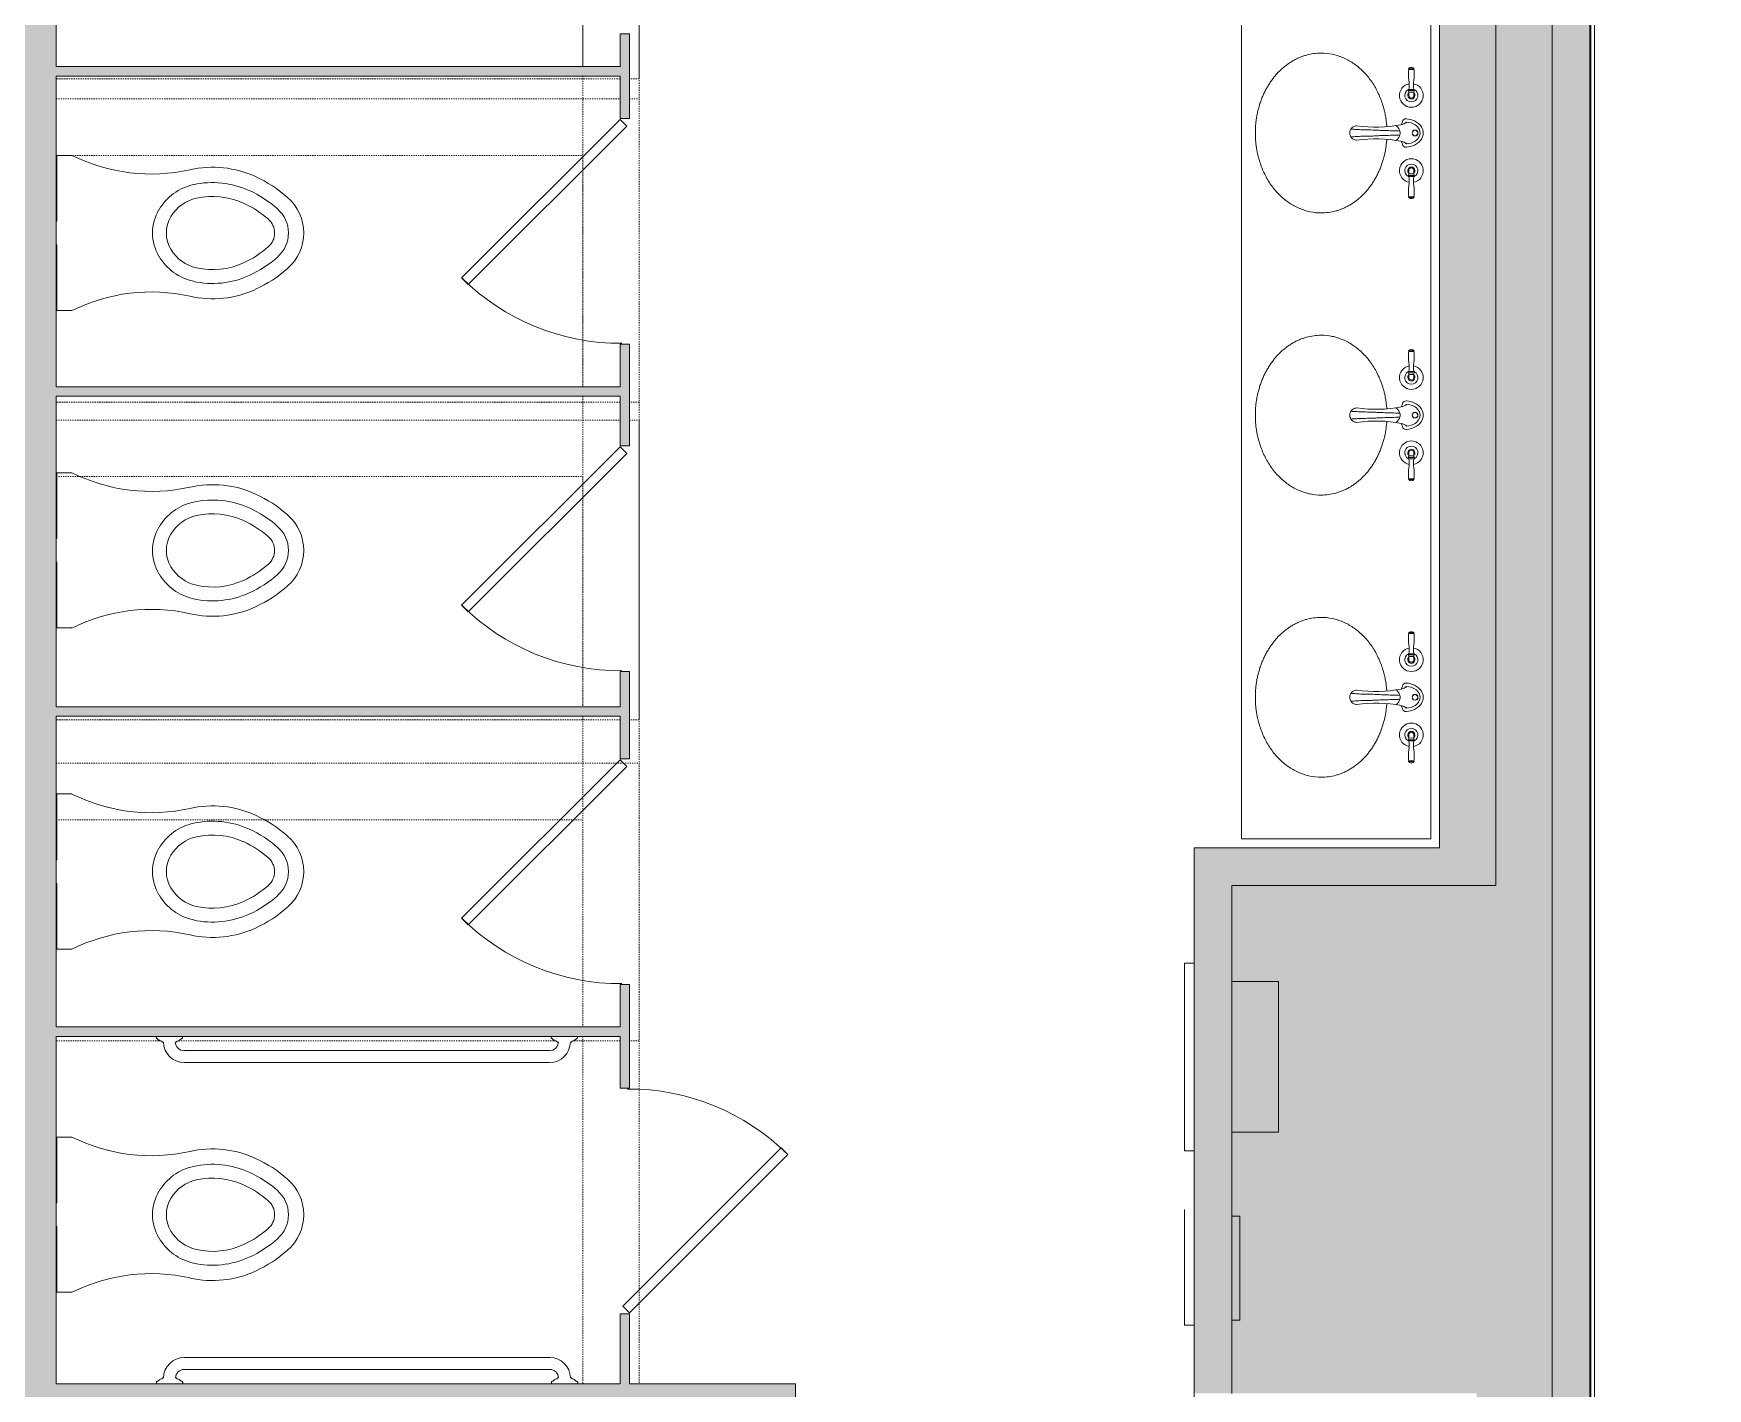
# Model space of a CAD drawing. Header units: inches. Extents: x -1180 to 2011, y -268 to 2143.
# Drawn here: x -102.7 to 75.3, y 1357.8 to 1501.8 of the extents above; entities that cross this region are included whole.
import ezdxf

# ---------------------------------------------------------------- set-up
doc = ezdxf.new("R2010")
doc.units = ezdxf.units.IN
doc.header["$MEASUREMENT"] = 0
doc.linetypes.add('Dash', pattern=[0.25, 0.125, -0.125])
for name, color, linetype, lineweight in [('A-DETL-GENF', 92, 'Continuous', 9), ('A-DETL-THIN', 151, 'Continuous', 13), ('A-DOOR', 31, 'Continuous', 13), ('A-WALL', 113, 'Continuous', 13), ('A-WALL-PATT', 111, 'Continuous', 13), ('I-FURN', 30, 'Continuous', 9), ('I-WALL', 2, 'Continuous', 13), ('P-SANR-FIXT', 6, 'Continuous', 13), ('Q-CASE', 31, 'Continuous', 13)]:
    doc.layers.add(name, color=color, linetype=linetype, lineweight=lineweight)

# ---------------------------------------------------------------- blocks, each defined once
blk = doc.blocks.new('P-Toilet-Wall-3D - Wall Mount-V3-6TH FLOOR POWER _ SIGNAL')
at = {"layer": 'P-SANR-FIXT', "linetype": 'Dash', "lineweight": 9}
for p, q in [((-100.33, 1528.63), (-40.36, 1528.63)), ((-100.33, 1528.63), (-40.36, 1528.63)), ((-39.36, 1528.63), (-38.33, 1528.63)), ((-39.36, 1528.63), (-38.33, 1528.63)), ((-38.33, 1528.63), (-38.33, 1462.63)), ((-38.33, 1528.63), (-38.33, 1462.63)), ((-100.33, 1522.63), (-44.33, 1522.63)), ((-44.33, 1522.63), (-44.33, 1498.32)), ((-44.33, 1497.32), (-44.33, 1464.28)), ((-44.33, 1463.28), (-44.33, 1462.63)), ((-44.33, 1462.63), (-100.33, 1462.63)), ((-40.36, 1462.63), (-100.33, 1462.63)), ((-38.33, 1462.63), (-39.36, 1462.63))]:
    blk.add_line(p, q, dxfattribs=at)
at = {"layer": 'P-SANR-FIXT', "lineweight": 9}
for p, q in [((-100.26, 1481.88), (-100.26, 1488.88)), ((-100.26, 1488.88), (-98.64, 1488.88)), ((-100.33, 1481.88), (-100.26, 1481.88)), ((-100.26, 1479.38), (-100.33, 1479.38)), ((-100.26, 1472.38), (-100.26, 1479.38)), ((-98.64, 1472.38), (-100.26, 1472.38))]:
    blk.add_line(p, q, dxfattribs=at)
for centre, radius, start, end in [((-90.22, 1505.73), 18.83, 243.4615, 282.704), ((-83.68, 1476.69), 10.93, 65.296, 102.704), ((-85, 1473.82), 14.09, 48.704, 65.296), ((-84.47, 1480.2), 5.71, 102.704, 149.296), ((-83.68, 1476.69), 9.3, 65.296, 102.704), ((-83.68, 1476.69), 7.83, 65.296, 102.704), ((-85, 1473.82), 12.47, 48.704, 65.296), ((-85.2, 1480.63), 4.87, 149.296, 210.704), ((-84.47, 1480.2), 4.24, 102.704, 149.296), ((-85, 1473.82), 11, 48.704, 65.296), ((-79.02, 1480.63), 3.4, 311.296, 48.704), ((-79.02, 1480.63), 5.03, 311.296, 48.704), ((-85.2, 1480.63), 3.4, 149.296, 210.704), ((-79.02, 1480.63), 1.93, 311.296, 48.704), ((-85, 1487.44), 11, 294.704, 311.296), ((-84.47, 1481.06), 5.71, 210.704, 257.296), ((-84.47, 1481.06), 4.24, 210.704, 257.296), ((-83.68, 1484.56), 7.83, 257.296, 294.704), ((-85, 1487.44), 12.47, 294.704, 311.296), ((-83.68, 1484.56), 9.3, 257.296, 294.704), ((-85, 1487.44), 14.09, 294.704, 311.296), ((-90.22, 1455.53), 18.83, 77.296, 116.5385), ((-83.68, 1484.56), 10.93, 257.296, 294.704)]:
    blk.add_arc(centre, radius, start, end, dxfattribs=at)
blk = doc.blocks.new('P-Toilet-Wall-3D - Wall Mount-V4-6TH FLOOR POWER _ SIGNAL')
at = {"layer": 'P-SANR-FIXT', "linetype": 'Dash', "lineweight": 9}
for p, q in [((-100.33, 1563.01), (-98.81, 1563.01)), ((-100.33, 1563.01), (-98.81, 1563.01)), ((-97.54, 1563.01), (-38.33, 1563.01)), ((-97.54, 1563.01), (-38.33, 1563.01)), ((-38.33, 1563.01), (-38.33, 1497.01)), ((-38.33, 1563.01), (-38.33, 1497.01)), ((-100.33, 1557.01), (-98.81, 1557.01)), ((-97.54, 1557.01), (-44.33, 1557.01)), ((-44.33, 1557.01), (-44.33, 1532.27)), ((-44.33, 1531.27), (-44.33, 1498.32)), ((-44.33, 1497.01), (-100.33, 1497.01)), ((-40.36, 1497.01), (-100.33, 1497.01)), ((-44.33, 1497.32), (-44.33, 1497.01)), ((-38.33, 1497.01), (-39.36, 1497.01))]:
    blk.add_line(p, q, dxfattribs=at)
at = {"layer": 'P-SANR-FIXT', "lineweight": 9}
for p, q in [((-100.26, 1516.26), (-100.26, 1523.26)), ((-100.26, 1523.26), (-98.64, 1523.26)), ((-100.33, 1516.26), (-100.26, 1516.26)), ((-100.26, 1513.76), (-100.33, 1513.76)), ((-100.26, 1506.76), (-100.26, 1513.76)), ((-98.64, 1506.76), (-100.26, 1506.76))]:
    blk.add_line(p, q, dxfattribs=at)
for centre, radius, start, end in [((-90.22, 1540.11), 18.83, 243.4615, 282.704), ((-83.68, 1511.07), 10.93, 65.296, 102.704), ((-84.47, 1514.58), 5.71, 102.704, 149.296), ((-83.68, 1511.07), 9.3, 65.296, 102.704), ((-85, 1508.2), 14.09, 48.704, 65.296), ((-84.47, 1514.58), 4.24, 102.704, 149.296), ((-83.68, 1511.07), 7.83, 65.296, 102.704), ((-85, 1508.2), 12.47, 48.704, 65.296), ((-79.02, 1515.01), 5.03, 311.296, 48.704), ((-85.2, 1515.01), 4.87, 149.296, 210.704), ((-85.2, 1515.01), 3.4, 149.296, 210.704), ((-85, 1508.2), 11, 48.704, 65.296), ((-79.02, 1515.01), 3.4, 311.296, 48.704), ((-79.02, 1515.01), 1.93, 311.296, 48.704), ((-84.47, 1515.44), 4.24, 210.704, 257.296), ((-85, 1521.82), 11, 294.704, 311.296), ((-84.47, 1515.44), 5.71, 210.704, 257.296), ((-83.68, 1518.94), 7.83, 257.296, 294.704), ((-85, 1521.82), 12.47, 294.704, 311.296), ((-85, 1521.82), 14.09, 294.704, 311.296), ((-83.68, 1518.94), 9.3, 257.296, 294.704), ((-90.22, 1489.91), 18.83, 77.296, 116.5385), ((-83.68, 1518.94), 10.93, 257.296, 294.704)]:
    blk.add_arc(centre, radius, start, end, dxfattribs=at)
blk = doc.blocks.new('P-Toilet-Wall-3D - Wall Mount-V6-6TH FLOOR POWER _ SIGNAL')
at = {"layer": 'P-SANR-FIXT', "linetype": 'Dash', "lineweight": 9}
for p, q in [((-100.33, 1494.88), (-40.36, 1494.88)), ((-100.33, 1494.88), (-40.36, 1494.88)), ((-39.36, 1494.88), (-38.33, 1494.88)), ((-39.36, 1494.88), (-38.33, 1494.88)), ((-38.33, 1494.88), (-38.33, 1428.88)), ((-38.33, 1494.88), (-38.33, 1428.88)), ((-100.33, 1488.88), (-44.33, 1488.88)), ((-44.33, 1488.88), (-44.33, 1464.28)), ((-44.33, 1463.28), (-44.33, 1430.24)), ((-44.33, 1428.88), (-100.33, 1428.88)), ((-40.36, 1428.88), (-100.33, 1428.88)), ((-44.33, 1429.24), (-44.33, 1428.88)), ((-38.33, 1428.88), (-39.36, 1428.88))]:
    blk.add_line(p, q, dxfattribs=at)
at = {"layer": 'P-SANR-FIXT', "lineweight": 9}
for p, q in [((-100.26, 1448.13), (-100.26, 1455.13)), ((-100.26, 1455.13), (-98.64, 1455.13)), ((-100.33, 1448.13), (-100.26, 1448.13)), ((-100.26, 1445.63), (-100.33, 1445.63)), ((-100.26, 1438.63), (-100.26, 1445.63)), ((-98.64, 1438.63), (-100.26, 1438.63))]:
    blk.add_line(p, q, dxfattribs=at)
for centre, radius, start, end in [((-90.22, 1471.98), 18.83, 243.4615, 282.704), ((-83.68, 1442.94), 10.93, 65.296, 102.704), ((-85, 1440.07), 14.09, 48.704, 65.296), ((-84.47, 1446.45), 5.71, 102.704, 149.296), ((-83.68, 1442.94), 9.3, 65.296, 102.704), ((-83.68, 1442.94), 7.83, 65.296, 102.704), ((-85, 1440.07), 12.47, 48.704, 65.296), ((-85.2, 1446.88), 4.87, 149.296, 210.704), ((-84.47, 1446.45), 4.24, 102.704, 149.296), ((-85, 1440.07), 11, 48.704, 65.296), ((-79.02, 1446.88), 3.4, 311.296, 48.704), ((-79.02, 1446.88), 5.03, 311.296, 48.704), ((-85.2, 1446.88), 3.4, 149.296, 210.704), ((-79.02, 1446.88), 1.93, 311.296, 48.704), ((-85, 1453.69), 11, 294.704, 311.296), ((-84.47, 1447.31), 5.71, 210.704, 257.296), ((-84.47, 1447.31), 4.24, 210.704, 257.296), ((-83.68, 1450.81), 7.83, 257.296, 294.704), ((-85, 1453.69), 12.47, 294.704, 311.296), ((-83.68, 1450.81), 9.3, 257.296, 294.704), ((-85, 1453.69), 14.09, 294.704, 311.296), ((-90.22, 1421.78), 18.83, 77.296, 116.5385), ((-83.68, 1450.81), 10.93, 257.296, 294.704)]:
    blk.add_arc(centre, radius, start, end, dxfattribs=at)
blk = doc.blocks.new('P-Toilet-Wall-3D - Wall Mount-V7-6TH FLOOR POWER _ SIGNAL')
at = {"layer": 'P-SANR-FIXT', "linetype": 'Dash', "lineweight": 9}
for p, q in [((-100.33, 1460.73), (-40.36, 1460.73)), ((-100.33, 1460.73), (-40.36, 1460.73)), ((-39.36, 1460.73), (-38.33, 1460.73)), ((-39.36, 1460.73), (-38.33, 1460.73)), ((-38.33, 1460.73), (-38.33, 1394.73)), ((-38.33, 1460.73), (-38.33, 1394.73)), ((-100.33, 1454.73), (-44.33, 1454.73)), ((-44.33, 1454.73), (-44.33, 1430.24)), ((-44.33, 1429.24), (-44.33, 1396.21)), ((-89.16, 1394.73), (-100.33, 1394.73)), ((-89.16, 1394.73), (-100.33, 1394.73)), ((-47.16, 1394.73), (-87.38, 1394.73)), ((-47.16, 1394.73), (-87.38, 1394.73)), ((-44.33, 1394.73), (-45.38, 1394.73)), ((-40.36, 1394.73), (-45.38, 1394.73)), ((-44.33, 1395.21), (-44.33, 1394.73)), ((-38.33, 1394.73), (-39.36, 1394.73))]:
    blk.add_line(p, q, dxfattribs=at)
at = {"layer": 'P-SANR-FIXT', "lineweight": 9}
for p, q in [((-100.26, 1413.98), (-100.26, 1420.98)), ((-100.26, 1420.98), (-98.64, 1420.98)), ((-100.33, 1413.98), (-100.26, 1413.98)), ((-100.26, 1411.48), (-100.33, 1411.48)), ((-100.26, 1404.48), (-100.26, 1411.48)), ((-98.64, 1404.48), (-100.26, 1404.48))]:
    blk.add_line(p, q, dxfattribs=at)
for centre, radius, start, end in [((-90.22, 1437.82), 18.83, 243.4615, 282.704), ((-83.68, 1408.79), 10.93, 65.296, 102.704), ((-85, 1405.92), 14.09, 48.704, 65.296), ((-84.47, 1412.3), 5.71, 102.704, 149.296), ((-83.68, 1408.79), 9.3, 65.296, 102.704), ((-85, 1405.92), 12.47, 48.704, 65.296), ((-85.2, 1412.73), 4.87, 149.296, 210.704), ((-84.47, 1412.3), 4.24, 102.704, 149.296), ((-83.68, 1408.79), 7.83, 65.296, 102.704), ((-85, 1405.92), 11, 48.704, 65.296), ((-79.02, 1412.73), 3.4, 311.296, 48.704), ((-79.02, 1412.73), 5.03, 311.296, 48.704), ((-85.2, 1412.73), 3.4, 149.296, 210.704), ((-79.02, 1412.73), 1.93, 311.296, 48.704), ((-84.47, 1413.16), 5.71, 210.704, 257.296), ((-84.47, 1413.16), 4.24, 210.704, 257.296), ((-85, 1419.53), 11, 294.704, 311.296), ((-85, 1419.53), 12.47, 294.704, 311.296), ((-83.68, 1416.66), 9.3, 257.296, 294.704), ((-83.68, 1416.66), 7.83, 257.296, 294.704), ((-85, 1419.53), 14.09, 294.704, 311.296), ((-90.22, 1387.63), 18.83, 77.296, 116.5385), ((-83.68, 1416.66), 10.93, 257.296, 294.704)]:
    blk.add_arc(centre, radius, start, end, dxfattribs=at)
blk = doc.blocks.new('P-Toilet-Wall-3D - Wall Mount-V8-6TH FLOOR POWER _ SIGNAL')
at = {"layer": 'P-SANR-FIXT', "linetype": 'Dash', "lineweight": 9}
for p, q in [((-100.33, 1424.25), (-38.33, 1424.25)), ((-100.33, 1424.25), (-38.33, 1424.25)), ((-38.33, 1424.25), (-38.33, 1358.28)), ((-38.33, 1424.25), (-38.33, 1358.28)), ((-100.33, 1418.25), (-44.33, 1418.25)), ((-44.33, 1418.25), (-44.33, 1396.21)), ((-44.33, 1395.21), (-44.33, 1358.28))]:
    blk.add_line(p, q, dxfattribs=at)
at = {"layer": 'P-SANR-FIXT', "lineweight": 9}
for p, q in [((-100.26, 1377.5), (-100.26, 1384.5)), ((-100.26, 1384.5), (-98.64, 1384.5)), ((-100.33, 1377.5), (-100.26, 1377.5)), ((-100.26, 1375), (-100.33, 1375)), ((-100.26, 1368), (-100.26, 1375)), ((-98.64, 1368), (-100.26, 1368))]:
    blk.add_line(p, q, dxfattribs=at)
for centre, radius, start, end in [((-90.22, 1401.35), 18.83, 243.4615, 282.704), ((-83.68, 1372.31), 10.93, 65.296, 102.704), ((-84.47, 1375.82), 5.71, 102.704, 149.296), ((-83.68, 1372.31), 9.3, 65.296, 102.704), ((-85, 1369.44), 14.09, 48.704, 65.296), ((-84.47, 1375.82), 4.24, 102.704, 149.296), ((-83.68, 1372.31), 7.83, 65.296, 102.704), ((-85, 1369.44), 12.47, 48.704, 65.296), ((-79.02, 1376.25), 5.03, 311.296, 48.704), ((-85.2, 1376.25), 4.87, 149.296, 210.704), ((-85.2, 1376.25), 3.4, 149.296, 210.704), ((-85, 1369.44), 11, 48.704, 65.296), ((-79.02, 1376.25), 1.93, 311.296, 48.704), ((-79.02, 1376.25), 3.4, 311.296, 48.704), ((-84.47, 1376.68), 4.24, 210.704, 257.296), ((-85, 1383.06), 11, 294.704, 311.296), ((-84.47, 1376.68), 5.71, 210.704, 257.296), ((-83.68, 1380.18), 7.83, 257.296, 294.704), ((-85, 1383.06), 12.47, 294.704, 311.296), ((-85, 1383.06), 14.09, 294.704, 311.296), ((-83.68, 1380.18), 9.3, 257.296, 294.704), ((-90.22, 1351.15), 18.83, 77.296, 116.5385), ((-83.68, 1380.18), 10.93, 257.296, 294.704)]:
    blk.add_arc(centre, radius, start, end, dxfattribs=at)
blk = doc.blocks.new('Single Glass Door - toilet partition 2_-4881771-6TH FLOOR POWER _ SIGNAL')
at = {"layer": 'A-DOOR', "color": 8, "lineweight": 20}
for p, q in [((-4.93, 17.34), (-5.64, 16.63)), ((-5.64, 16.63), (11.2, -0.21)), ((11.91, 0.5), (-4.93, 17.34)), ((11.2, -0.21), (11.91, 0.5))]:
    blk.add_line(p, q, dxfattribs=at)
at = {"layer": 'A-DOOR', "lineweight": 9}
blk.add_arc((11.91, 0.5), 23.81, 135, 180.5, dxfattribs=at)
blk = doc.blocks.new('P-Grab_Bar-42in - 42 INCH-3757786-6TH FLOOR POWER _ SIGNAL')
at = {"layer": 'I-FURN'}
for p, q in [((-86.69, 1361.07), (-47.83, 1361.07)), ((-89.66, 1358.28), (-89.66, 1358.42)), ((-86.86, 1358.28), (-89.66, 1358.28)), ((-88.97, 1358.9), (-88.9, 1358.9)), ((-87.63, 1358.9), (-87.56, 1358.9)), ((-86.86, 1358.42), (-86.86, 1358.28)), ((-47.84, 1359.8), (-86.69, 1359.8)), ((-47.66, 1358.28), (-47.66, 1358.42)), ((-44.86, 1358.28), (-47.66, 1358.28)), ((-46.97, 1358.9), (-46.9, 1358.9)), ((-45.63, 1358.9), (-45.56, 1358.9)), ((-44.86, 1358.42), (-44.86, 1358.28))]:
    blk.add_line(p, q, dxfattribs=at)
for centre, radius, start, end in [((-86.69, 1358.86), 2.21, 90, 179.1445), ((-47.84, 1358.86), 2.21, 0.8636, 89.8856), ((-89.57, 1358.42), 0.0934, 88.0011, 180), ((-89.57, 1358.62), 0.0984, 272.9558, 347.0471), ((-89.39, 1358.55), 0.0975, 89.156, 150.8479), ((-89.4, 1358.74), 0.0998, 280.0133, 343.9943), ((-89.23, 1358.66), 0.0983, 82.1862, 147.824), ((-89.21, 1359.02), 0.259, 270.2678, 327.7398), ((-88.97, 1358.86), 0.0327, 86.7864, 147.7398), ((-86.68, 1358.86), 0.946, 90.5765, 177.6589), ((-87.56, 1358.86), 0.0327, 32.2602, 93.2136), ((-87.31, 1359.02), 0.259, 212.2602, 269.7322), ((-87.3, 1358.66), 0.0983, 32.176, 97.8138), ((-87.12, 1358.74), 0.0998, 196.0057, 259.9867), ((-87.13, 1358.55), 0.0975, 29.1521, 90.844), ((-86.95, 1358.62), 0.0984, 192.9529, 267.0442), ((-86.95, 1358.42), 0.0934, 0, 91.9989), ((-47.84, 1358.86), 0.946, 2.3393, 89.6607), ((-47.57, 1358.42), 0.0934, 88, 180), ((-47.57, 1358.62), 0.0984, 272.955, 347.045), ((-47.39, 1358.55), 0.0975, 89.1532, 150.8468), ((-47.4, 1358.74), 0.0998, 280.0117, 343.9883), ((-47.23, 1358.66), 0.0983, 82.1794, 147.8206), ((-47.21, 1359.02), 0.259, 270.2661, 327.7339), ((-46.97, 1358.86), 0.0327, 86.7675, 147.7339), ((-45.56, 1358.86), 0.0327, 32.2704, 93.2464), ((-45.31, 1359.02), 0.259, 212.2704, 269.7352), ((-45.3, 1358.66), 0.0983, 32.1818, 97.8257), ((-45.12, 1358.74), 0.0998, 196.0161, 259.9895), ((-45.13, 1358.55), 0.0975, 29.154, 90.8489), ((-44.95, 1358.62), 0.0984, 192.9565, 267.0456), ((-44.95, 1358.42), 0.0934, 0, 92.0008)]:
    blk.add_arc(centre, radius, start, end, dxfattribs=at)
blk = doc.blocks.new('RR LAV1 - RR LAV-4889013-6TH FLOOR POWER _ SIGNAL')
at = {"layer": 'Q-CASE', "lineweight": 9}
for p, q in [((-270.47, 1536.32), (-270.47, 1416.2)), ((-250.33, 1536.32), (-270.47, 1536.32)), ((-250.33, 1416.2), (-250.33, 1536.32)), ((-270.47, 1416.2), (-250.33, 1416.2))]:
    blk.add_line(p, q, dxfattribs=at)
blk = doc.blocks.new('Sink-Undercounter-Kohler-Caxton-2210 - Vitreous_China-0-White-V14-6TH FLOOR POWER _ SIGNAL')
at = {"layer": 'P-SANR-FIXT', "lineweight": 9}
for points, knots in [([(8.5, 0), (8.5, 0.27), (8.46, 0.79), (8.33, 1.43), (8.17, 1.94), (8.03, 2.31), (7.86, 2.68), (7.66, 3.04), (7.44, 3.39), (7.2, 3.73), (6.93, 4.05), (6.65, 4.37), (6.34, 4.67), (6.01, 4.95), (5.67, 5.22), (5.3, 5.48), (4.92, 5.71), (4.52, 5.93), (4.11, 6.13), (3.69, 6.31), (3.26, 6.47), (2.81, 6.61), (2.35, 6.73), (1.89, 6.83), (1.43, 6.9), (0.95, 6.96), (0.47, 6.99), (0, 7), (-0.47, 6.99), (-0.95, 6.96), (-1.43, 6.9), (-1.85, 6.83), (-2.24, 6.76), (-2.7, 6.64), (-3.26, 6.47), (-3.9, 6.23), (-4.53, 5.93), (-5.12, 5.6), (-5.67, 5.23), (-6.19, 4.81), (-6.65, 4.37), (-7.07, 3.89), (-7.45, 3.39), (-7.77, 2.86), (-8.03, 2.31), (-8.24, 1.75), (-8.44, 0.99), (-8.5, 0.4), (-8.5, 0)], [0, 0, 0, 0, 0.035714, 0.071429, 0.089286, 0.107143, 0.125, 0.142857, 0.160714, 0.178571, 0.196429, 0.214286, 0.232143, 0.25, 0.267857, 0.285714, 0.303571, 0.321429, 0.339286, 0.357143, 0.375, 0.392857, 0.410714, 0.428571, 0.446429, 0.464286, 0.482143, 0.5, 0.517857, 0.535714, 0.553571, 0.571429, 0.584821, 0.598214, 0.625, 0.651786, 0.678571, 0.705357, 0.732143, 0.758929, 0.785714, 0.8125, 0.839286, 0.866071, 0.892857, 0.919643, 0.946429, 1, 1, 1, 1]), ([(-8.5, 0), (-8.5, -0.27), (-8.46, -0.79), (-8.33, -1.43), (-8.17, -1.94), (-8.03, -2.31), (-7.86, -2.68), (-7.66, -3.04), (-7.44, -3.39), (-7.2, -3.73), (-6.93, -4.05), (-6.65, -4.37), (-6.34, -4.67), (-6.01, -4.95), (-5.67, -5.22), (-5.3, -5.48), (-4.92, -5.71), (-4.52, -5.93), (-4.11, -6.13), (-3.69, -6.31), (-3.26, -6.47), (-2.81, -6.61), (-2.35, -6.73), (-1.89, -6.83), (-1.43, -6.9), (-1.03, -6.95), (-0.8, -6.97), (-0.72, -6.97)], [0, 0, 0, 0, 0.0357143, 0.0714286, 0.0892857, 0.1071429, 0.125, 0.1428571, 0.1607143, 0.1785714, 0.1964286, 0.2142857, 0.2321429, 0.25, 0.2678571, 0.2857143, 0.3035714, 0.3214286, 0.3392857, 0.3571429, 0.375, 0.3928571, 0.4107143, 0.4285714, 0.4464286, 0.4642857, 0.4730293, 0.4730293, 0.4730293, 0.4730293]), ([(0.72, -6.97), (0.8, -6.97), (1.03, -6.95), (1.43, -6.9), (1.85, -6.83), (2.24, -6.76), (2.7, -6.64), (3.26, -6.47), (3.9, -6.23), (4.53, -5.93), (5.12, -5.6), (5.67, -5.23), (6.19, -4.81), (6.65, -4.37), (7.07, -3.89), (7.45, -3.39), (7.77, -2.86), (8.03, -2.31), (8.24, -1.75), (8.44, -0.99), (8.5, -0.4), (8.5, 0)], [0.5269707, 0.5269707, 0.5269707, 0.5269707, 0.5357143, 0.5535714, 0.5714286, 0.5848214, 0.5982143, 0.625, 0.6517857, 0.6785714, 0.7053571, 0.7321429, 0.7589286, 0.7857143, 0.8125, 0.8392857, 0.8660714, 0.8928571, 0.9196429, 0.9464286, 1, 1, 1, 1])]:
    blk.add_open_spline(points, degree=3, knots=knots, dxfattribs=at)
blk = doc.blocks.new('Faucet-Lavatory-KOHLER-Devonshire-K-394-4 - CP-Polished Chrome-4894941-6TH FLOOR POWER _ SIGNAL')
at = {"layer": 'P-SANR-FIXT', "lineweight": 9}
for p, q in [((-6.84, 0.28), (-6.84, -0.28)), ((-6.77, 0.28), (-6.77, -0.28)), ((-4.63, 0.31), (-4.63, -0.31)), ((-4.51, 0.32), (-4.51, -0.32)), ((-4, 0.28), (-4.35, 0.28)), ((4, 0.28), (4.35, 0.28)), ((4.51, 0.32), (4.51, -0.32)), ((4.63, 0.31), (4.63, -0.31)), ((6.77, 0.28), (6.77, -0.28)), ((6.84, 0.28), (6.84, -0.28)), ((-4, -0.28), (-4.35, -0.28)), ((4, -0.28), (4.35, -0.28))]:
    blk.add_line(p, q, dxfattribs=at)
for radius in [0.31, 0.294]:
    blk.add_circle((0, 0.39), radius, dxfattribs=at)
for centre, radius, start, end in [((-6.47, 0), 0.497, 159.5043, 200.4957), ((-6.6, 0.05), 0.352, 151.446, 159.8726), ((-6.83, 0.18), 0.0891, 113.6677, 151.446), ((-6.91, 0.35), 0.0984, 293.6677, 312.6339), ((-6.81, 0.24), 0.0514, 47.484, 132.6339), ((-6.75, 0.3), 0.0323, 227.484, 285.6779), ((-6.45, -0.79), 1.1, 93.9927, 105.6779), ((-6.3, -2.87), 3.18, 84.223, 93.9927), ((-7.79, -17.58), 17.98, 82.9291, 84.223), ((-5.05, 4.53), 4.31, 262.9291, 267.4106), ((-5.05, 4.53), 4.31, 262.9291, 267.4106), ((-4, 0), 1.26, 190.3611, 169.6389), ((-5.02, 5.11), 4.89, 267.4106, 270.8861), ((-4.95, 0.84), 0.622, 270.8861, 301.5789), ((-4, 0), 0.702, 206.6021, 153.3979), ((-4.64, 0.34), 0.0309, 301.5789, 330.886), ((-4.57, 0.3), 0.0549, 32.3405, 150.886), ((-4.5, 0.35), 0.0315, 212.3405, 249.0345), ((-4.27, 0.93), 0.66, 249.0345, 259.5722), ((-4.36, 0.46), 0.183, 259.5722, 273.1328), ((-4, 0), 0.381, 227.3325, 132.6675), ((-4, 0), 0.28, 270, 90), ((1.3, -0.8), 2.83, 156.1796, 174.6082), ((0.22, -0.32), 1.64, 121.8016, 156.1796), ((0.81, -0.63), 1.97, 148.6765, 176.3023), ((0.08, -0.18), 1.12, 112.7713, 149.0639), ((0, 0.04), 1.22, 58.1984, 121.8016), ((0, 0.04), 0.885, 66.8391, 113.1587), ((-0.1, -0.2), 1.14, 31.3228, 66.8391), ((-0.22, -0.32), 1.64, 23.8204, 58.1984), ((-0.81, -0.63), 1.97, 3.6977, 31.3228), ((-1.3, -0.8), 2.83, 5.3918, 23.8204), ((4, 0), 1.26, 10.3611, 349.6389), ((4, 0), 0.702, 26.6021, 333.3979), ((4, 0), 0.381, 47.3325, 312.6675), ((4, 0), 0.28, 90, 270), ((4.36, 0.46), 0.183, 266.8672, 280.4278), ((4.27, 0.93), 0.66, 280.4278, 290.9655), ((4.5, 0.35), 0.0315, 290.9655, 327.6595), ((4.57, 0.3), 0.0549, 29.114, 147.6595), ((4.64, 0.34), 0.0309, 209.114, 238.4211), ((4.95, 0.84), 0.622, 238.4211, 269.1139), ((5.02, 5.11), 4.89, 269.1139, 272.5894), ((5.05, 4.53), 4.31, 272.5894, 277.0709), ((5.05, 4.53), 4.31, 272.5894, 277.0709), ((7.79, -17.58), 17.98, 95.777, 97.0709), ((6.3, -2.87), 3.18, 86.0073, 95.777), ((6.45, -0.79), 1.1, 74.3221, 86.0073), ((6.75, 0.3), 0.0323, 254.3221, 312.516), ((6.81, 0.24), 0.0514, 47.3661, 132.516), ((6.91, 0.35), 0.0984, 227.3661, 246.3323), ((6.83, 0.18), 0.0891, 28.554, 66.3323), ((6.6, 0.05), 0.352, 20.1274, 28.554), ((6.47, 0), 0.497, 339.5043, 20.4957), ((-6.6, -0.05), 0.352, 200.1274, 208.554), ((-6.83, -0.18), 0.0891, 208.554, 246.3323), ((-6.91, -0.35), 0.0984, 47.3661, 66.3323), ((-6.81, -0.24), 0.0514, 227.3661, 312.516), ((-6.75, -0.3), 0.0323, 74.3221, 132.516), ((-6.45, 0.79), 1.1, 254.3221, 266.0073), ((-6.3, 2.87), 3.18, 266.0073, 275.777), ((-7.79, 17.58), 17.98, 275.777, 277.0709), ((-5.05, -4.53), 4.31, 92.5894, 97.0709), ((-5.02, -5.11), 4.89, 89.1139, 92.5894), ((-4.95, -0.84), 0.622, 58.4211, 89.1139), ((-4.64, -0.34), 0.0309, 29.114, 58.4211), ((-4.57, -0.3), 0.0549, 209.114, 327.6595), ((-4.5, -0.35), 0.0315, 110.9655, 147.6595), ((-4.27, -0.93), 0.66, 100.4278, 110.9655), ((-4.36, -0.46), 0.183, 86.8672, 100.4278), ((-1.12, -0.57), 0.394, 174.6082, 258.4442), ((-1.44, -2.14), 1.21, 69.5128, 78.4442), ((-1.06, -0.51), 0.0929, 176.3023, 272.4568), ((-1.31, -1.79), 0.833, 59.8599, 69.5128), ((-14.94, -3.8), 14.32, 351.8476, 10.9965), ((0.46, -2.74), 1.68, 126.6218, 138.5835), ((-0.46, -2.74), 1.68, 41.4165, 53.3782), ((14.94, -3.8), 14.32, 169.0035, 188.1524), ((1.31, -1.79), 0.833, 110.4872, 120.1401), ((1.44, -2.14), 1.21, 101.5558, 110.4872), ((1.06, -0.51), 0.0929, 267.5432, 3.6977), ((1.12, -0.57), 0.394, 281.5558, 5.3918), ((4.36, -0.46), 0.183, 79.5722, 93.1328), ((4.27, -0.93), 0.66, 69.0345, 79.5722), ((4.5, -0.35), 0.0315, 32.3405, 69.0345), ((4.57, -0.3), 0.0549, 212.3405, 330.886), ((4.64, -0.34), 0.0309, 121.5789, 150.886), ((4.95, -0.84), 0.622, 90.8861, 121.5789), ((5.02, -5.11), 4.89, 87.4106, 90.8861), ((5.05, -4.53), 4.31, 82.9291, 87.4106), ((7.79, 17.58), 17.98, 262.9291, 264.223), ((6.3, 2.87), 3.18, 264.223, 273.9927), ((6.45, 0.79), 1.1, 273.9927, 285.6779), ((6.75, -0.3), 0.0323, 47.484, 105.6779), ((6.81, -0.24), 0.0514, 227.484, 312.6339), ((6.91, -0.35), 0.0984, 113.6677, 132.6339), ((6.83, -0.18), 0.0891, 293.6677, 331.446), ((6.6, -0.05), 0.352, 331.446, 339.8726)]:
    blk.add_arc(centre, radius, start, end, dxfattribs=at)
for centre, major_axis, ratio, start_param, end_param in [((-4.35, 0), (0, 0.281), 0.087156, 3.223062, 6.201716), ((4.35, 0), (0, 0.281), 0.087156, 0.081469, 3.060123), ((0.34, -1.99), (1.22, 0), 0.707107, 2.036904, 2.381114), ((0, -1.51), (0.463, 0), 0.707107, 1.105201, 2.037217), ((-0.34, -1.99), (1.22, 0), 0.707107, 0.760479, 1.104376)]:
    blk.add_ellipse(centre, major_axis=major_axis, ratio=ratio, start_param=start_param, end_param=end_param, dxfattribs=at)
for points in [[(-0.89, -1.07), (-0.92, -0.94), (-0.99, -0.73), (-1.08, -0.55), (-1.13, -0.5), (-1.16, -0.5)], [(-0.21, -1.21), (-0.22, -1.39), (-0.23, -1.84), (-0.26, -2.64), (-0.28, -3.38), (-0.3, -3.76), (-0.31, -3.89)], [(0.31, -3.89), (0.3, -3.76), (0.28, -3.38), (0.26, -2.64), (0.23, -1.84), (0.22, -1.39), (0.21, -1.21)], [(0.89, -1.07), (0.92, -0.94), (0.99, -0.73), (1.08, -0.55), (1.13, -0.5), (1.16, -0.5)], [(0.41, -6.43), (0.4, -6.37), (0.4, -6.23), (0.39, -5.97), (0.37, -5.69), (0.35, -5.38), (0.34, -5.04), (0.34, -4.68), (0.32, -4.3), (0.32, -4.03), (0.31, -3.89)], [(-0.77, -5.83), (-0.76, -5.89), (-0.74, -6.01), (-0.67, -6.17), (-0.55, -6.32), (-0.46, -6.39), (-0.41, -6.43)], [(0.41, -6.43), (0.46, -6.39), (0.55, -6.32), (0.67, -6.17), (0.74, -6.01), (0.76, -5.89), (0.77, -5.83)]]:
    blk.add_open_spline(points, degree=3, dxfattribs=at)
for points, knots in [([(-0.31, -3.89), (-0.32, -4.17), (-0.33, -4.56), (-0.34, -5.04), (-0.35, -5.38), (-0.37, -5.69), (-0.39, -5.97), (-0.4, -6.23), (-0.4, -6.37), (-0.41, -6.43)], [0, 0, 0, 0, 0.25, 0.375, 0.5, 0.625, 0.75, 0.875, 1, 1, 1, 1]), ([(-0.41, -6.43), (-0.36, -6.46), (-0.26, -6.51), (-0.06, -6.55), (0.17, -6.54), (0.33, -6.47), (0.41, -6.43)], [0, 0, 0, 0, 0.2, 0.4, 0.7, 1, 1, 1, 1])]:
    blk.add_open_spline(points, degree=3, knots=knots, dxfattribs=at)
blk = doc.blocks.new('CHILEWICH SPECKLE ONYX WC - CHILEWICH SPECKLE ONYX WC-5927745-6TH FLOOR POWER _ SIGNAL')
at = {"layer": 'A-WALL'}
for p, q in [((62.74, 1575.31), (62.74, 1269.21)), ((62.87, 1269.21), (62.87, 1575.31))]:
    blk.add_line(p, q, dxfattribs=at)

msp = doc.modelspace()

# ---------------------------------------------------------------- hatches: boundary and pattern name
at = {"layer": 'A-DETL-GENF'}
h = msp.add_hatch(color=9, dxfattribs=at)
h.paths.add_polyline_path([(63.24, 1240.16), (70.77, 1240.16), (70.77, 1265.21), (58.74, 1265.21), (58.74, 1579.31), (70.77, 1579.31), (70.77, 1607.3), (-48.23, 1607.3), (-48.23, 1620.31), (-277.42, 1620.31), (-277.42, 1541.26), (-249.39, 1541.26), (-249.39, 1598.34), (24.69, 1598.34), (24.69, 1541.26), (52.78, 1541.26), (52.78, 1411.26), (24.69, 1411.26), (24.69, 1357.25), (50.71, 1357.25), (50.71, 1277.19), (-67.38, 1277.19), (-67.38, 1240.16), (-41.77, 1240.16), (-41.77, 1259.14), (38.24, 1259.14), (38.24, 1240.16), (62.74, 1240.16)], flags=0)
h.paths.add_polyline_path([(-381.47, 1240.16), (-381.47, 1256.22), (-377.47, 1256.22), (-377.47, 1256.27), (-381.5, 1256.27), (-381.5, 1620.31), (-399.46, 1620.31), (-399.46, 1240.16), (-381.5, 1240.16)], flags=0)
h.paths.add_polyline_path([(193.78, 1339.23), (195.78, 1339.23), (195.78, 1318.11), (193.78, 1318.11), (193.78, 1319.46)], flags=0)
h.paths.add_polyline_path([(193.78, 1443.51), (195.78, 1443.51), (195.78, 1422.38), (193.78, 1422.38)], flags=0)
h.paths.add_polyline_path([(193.78, 1547.56), (195.78, 1547.56), (195.78, 1526.43), (193.78, 1526.43)], flags=0)
h.paths.add_polyline_path([(174.75, 1240.16), (672.96, 1240.16), (672.96, 1620.31), (654.76, 1620.31), (654.76, 1257.23), (377.16, 1257.26), (377.16, 1309.64), (293.77, 1309.64), (293.77, 1263.25), (188.78, 1263.25), (188.78, 1296.73), (193.78, 1296.73), (193.78, 1268.25), (288.77, 1268.25), (288.77, 1368.22), (193.78, 1368.22), (193.78, 1339.23), (188.78, 1339.23), (188.78, 1401.01), (193.78, 1401.01), (193.78, 1372.22), (288.77, 1372.22), (288.77, 1472.3), (193.78, 1472.3), (193.78, 1443.51), (188.78, 1443.51), (188.78, 1505.06), (193.78, 1505.06), (193.78, 1476.3), (288.77, 1476.3), (288.77, 1576.29), (193.78, 1576.29), (193.78, 1547.56), (188.78, 1547.56), (188.78, 1575.31), (188.64, 1575.28), (188.64, 1547.76), (182.73, 1547.76), (182.73, 1504.24), (188.64, 1504.24), (188.64, 1444.18), (182.73, 1444.18), (182.73, 1400.24), (188.64, 1400.24), (188.64, 1339.74), (182.73, 1339.74), (182.73, 1296.76), (188.64, 1296.73), (188.64, 1265.21), (174.75, 1265.21), (174.75, 1247.2)], flags=0)
h.paths.add_polyline_path([(-272.42, 1242.23), (-222.89, 1242.23), (-222.89, 1276.12), (-227.66, 1276.12), (-227.66, 1281.12), (-267.66, 1281.12), (-267.66, 1276.12), (-272.42, 1276.12), (-272.42, 1242.24)], flags=0)
h.paths.add_polyline_path([(-217.89, 1242.23), (-155.35, 1242.23), (-155.35, 1276.12), (-166.62, 1276.12), (-166.62, 1281.12), (-206.62, 1281.12), (-206.62, 1276.12), (-217.89, 1276.12), (-217.89, 1246.88)], flags=0)
h.paths.add_polyline_path([(-403.46, 1254.15), (-403.46, 1284.19), (-423.43, 1284.19), (-423.43, 1254.15), (-405.98, 1254.15)], flags=0)
h.paths.add_polyline_path([(-277.45, 1256.27), (-277.42, 1256.27), (-277.45, 1256.27)], flags=0)
h.paths.add_polyline_path([(-331.5, 1256.27), (-331.5, 1262.27), (-283.45, 1262.27), (-283.45, 1508.33), (-375.5, 1508.33), (-375.5, 1262.27), (-371.5, 1262.27), (-371.5, 1256.27), (-332.12, 1256.27)], flags=0)
h.paths.add_polyline_path([(641.59, 1262.23), (649.76, 1262.23), (649.76, 1359.16), (556.01, 1359.16), (556.01, 1262.23)], flags=0)
h.paths.add_polyline_path([(511.76, 1262.76), (551.01, 1262.76), (550.98, 1619.36), (432.35, 1619.36), (432.35, 1624.31), (386.35, 1624.31), (386.35, 1619.36), (382.66, 1619.36), (382.66, 1379.39), (378.04, 1379.39), (378.04, 1531.32), (293.77, 1531.32), (293.77, 1315.14), (378.04, 1315.14), (378.04, 1339.39), (382.66, 1339.39), (382.66, 1262.76), (423.17, 1262.76)], flags=0)
h.paths.add_polyline_path([(195.78, 1296.73), (193.78, 1296.73), (193.78, 1317.86), (195.78, 1317.86), (195.78, 1310.14)], flags=0)
h.paths.add_polyline_path([(-249.39, 1357.25), (-249.39, 1411.26), (-271.43, 1411.26), (-271.43, 1411.21), (-277.43, 1411.21), (-277.45, 1357.25), (-267.2, 1357.25)], flags=0)
h.paths.add_polyline_path([(648.76, 1364.16), (648.76, 1618.33), (642.76, 1618.33), (642.76, 1624.31), (602.76, 1624.31), (602.76, 1618.33), (556.98, 1618.33), (556.98, 1364.16), (641.59, 1364.16)], flags=0)
h.paths.add_polyline_path([(183.14, 1364.83), (183.14, 1365.33), (182.73, 1365.33), (182.73, 1364.83)], flags=0)
h.paths.add_polyline_path([(182.73, 1375.83), (183.14, 1375.83), (183.14, 1376.33), (182.73, 1376.33)], flags=0)
h.paths.add_polyline_path([(193.78, 1401.01), (193.78, 1422.13), (195.78, 1422.13), (195.78, 1401.01)], flags=0)
h.paths.add_polyline_path([(182.73, 1471.71), (183.14, 1471.71), (183.14, 1472.21), (182.73, 1472.21)], flags=0)
h.paths.add_polyline_path([(183.14, 1477.46), (183.14, 1477.96), (182.73, 1477.96), (182.73, 1477.46)], flags=0)
h.paths.add_polyline_path([(193.78, 1505.06), (193.78, 1526.18), (195.78, 1526.18), (195.78, 1505.06)], flags=0)
h.paths.add_polyline_path([(-282.42, 1513.33), (-282.42, 1574.27), (-376.5, 1574.27), (-376.5, 1513.33), (-283.43, 1513.33)], flags=0)
h.paths.add_polyline_path([(368.82, 1536.32), (378.04, 1536.32), (378.04, 1619.36), (375.35, 1619.36), (375.35, 1624.31), (329.35, 1624.31), (329.35, 1619.36), (317.86, 1619.36), (317.86, 1595.36), (293.77, 1595.36), (293.77, 1536.32), (294.22, 1536.32)], flags=0)
h.paths.add_polyline_path([(694.97, 1576.19), (697.02, 1576.19), (697.02, 1606.14), (676.96, 1606.14), (676.96, 1576.19)], flags=0)
h.paths.add_polyline_path([(-282.42, 1579.27), (-281.42, 1579.27), (-281.42, 1620.31), (-297.96, 1620.31), (-297.96, 1624.31), (-360.96, 1624.31), (-360.96, 1620.31), (-377.5, 1620.31), (-377.5, 1579.27), (-297.96, 1579.27)], flags=0)
h.paths.add_polyline_path([(182.64, 1579.31), (188.78, 1579.31), (188.78, 1598.25), (293.63, 1598.25), (293.63, 1599.36), (313.86, 1599.36), (313.86, 1620.31), (295.85, 1620.31), (295.85, 1607.3), (174.75, 1607.3), (174.75, 1579.31), (181.4, 1579.31)], flags=0)
h.paths.add_polyline_path([(252.11, 1580.29), (288.77, 1580.29), (288.77, 1593.25), (193.78, 1593.25), (193.78, 1580.29), (206.74, 1580.29)], flags=0)
h.paths.add_polyline_path([(699.34, 1608.45), (699.96, 1609.08), (701.02, 1609.08), (701.02, 1610.14), (676.96, 1610.14), (676.96, 1608.45), (697.02, 1608.45)], flags=0)
at = {"layer": 'A-WALL-PATT', "lineweight": 9}
for points in [[(-104.33, 1358.28), (-100.33, 1358.28), (-100.33, 1593.34), (-104.33, 1593.34), (-104.33, 1360.89)], [(58.74, 1269.21), (62.74, 1269.21), (62.74, 1579.31), (58.74, 1579.31), (58.74, 1319.46)], [(52.78, 1415.26), (52.78, 1537.26), (46.78, 1537.26), (46.78, 1415.26)], [(-40.36, 1497.32), (-40.36, 1498.32), (-100.33, 1498.32), (-100.33, 1497.32), (-72.46, 1497.32)], [(-72.46, 1463.28), (-40.36, 1463.28), (-40.36, 1464.28), (-100.33, 1464.28), (-100.33, 1463.28), (-88.69, 1463.28)], [(-72.46, 1429.24), (-40.36, 1429.24), (-40.36, 1430.24), (-100.33, 1430.24), (-100.33, 1429.24), (-88.69, 1429.24)], [(20.69, 1357.25), (24.69, 1357.25), (24.69, 1415.26), (20.69, 1415.26), (20.69, 1402.32)], [(52.78, 1411.26), (52.78, 1415.26), (24.69, 1415.26), (24.69, 1411.26), (46.78, 1411.26)], [(-100.33, 1395.21), (-40.36, 1395.21), (-40.36, 1396.21), (-100.33, 1396.21)], [(-21.72, 1353.28), (-21.72, 1358.28), (-203.29, 1358.28), (-203.29, 1353.28), (-40.36, 1353.28)]]:
    msp.add_hatch(color=7, dxfattribs=at).paths.add_polyline_path(points, flags=0)
h = msp.add_hatch(color=7, dxfattribs=at)
h.paths.add_polyline_path([(-40.36, 1358.28), (-39.36, 1358.28), (-39.36, 1365.71), (-40.36, 1365.71), (-40.36, 1358.57)], flags=0)
h.paths.add_polyline_path([(-39.36, 1389.71), (-39.36, 1400.72), (-40.36, 1400.72), (-40.36, 1389.71)], flags=0)
h.paths.add_polyline_path([(-40.36, 1424.72), (-39.36, 1424.72), (-39.36, 1433.99), (-40.36, 1433.99), (-40.36, 1429.24)], flags=0)
h.paths.add_polyline_path([(-39.36, 1457.99), (-39.36, 1468.8), (-40.36, 1468.8), (-40.36, 1457.99)], flags=0)
h.paths.add_polyline_path([(-39.36, 1492.8), (-39.36, 1501.82), (-40.36, 1501.82), (-40.36, 1492.8)], flags=0)
h.paths.add_polyline_path([(-40.36, 1525.82), (-39.36, 1525.82), (-39.36, 1552.84), (-40.36, 1552.84), (-40.36, 1526.62)], flags=0)
h.paths.add_polyline_path([(-39.36, 1588.84), (-39.36, 1593.34), (-40.36, 1593.34), (-40.36, 1588.84)], flags=0)

# ---------------------------------------------------------------- linework, layer by layer
at = {"layer": 'A-DETL-THIN', "lineweight": 9}
for p, q in [((19.66, 1383.05), (19.66, 1403.01)), ((19.66, 1403.01), (20.69, 1403.01)), ((24.69, 1401.05), (29.64, 1401.05)), ((29.64, 1401.05), (29.64, 1385.01)), ((29.64, 1385.01), (24.69, 1385.01)), ((20.69, 1383.05), (19.66, 1383.05)), ((19.66, 1376.81), (19.66, 1364.52)), ((24.69, 1376.1), (25.54, 1376.1)), ((25.54, 1376.1), (25.54, 1365.05)), ((19.66, 1364.52), (20.69, 1364.52)), ((25.54, 1365.05), (24.69, 1365.05))]:
    msp.add_line(p, q, dxfattribs=at)
at = {"layer": 'A-WALL', "color": 8, "lineweight": 20}
for p, q in [((58.74, 1579.31), (58.74, 1265.21)), ((62.74, 1269.21), (62.74, 1575.31)), ((-100.33, 1498.32), (-100.33, 1531.27)), ((-100.33, 1464.28), (-100.33, 1497.32)), ((-100.33, 1430.24), (-100.33, 1463.28)), ((-100.33, 1396.21), (-100.33, 1429.24)), ((20.69, 1415.26), (20.69, 1353.25)), ((46.78, 1415.26), (20.69, 1415.26)), ((52.78, 1411.26), (52.78, 1415.26)), ((24.69, 1357.25), (24.69, 1411.26)), ((24.69, 1411.26), (52.78, 1411.26)), ((-100.33, 1358.28), (-100.33, 1395.21))]:
    msp.add_line(p, q, dxfattribs=at)
at = {"layer": 'A-WALL', "lineweight": 9}
msp.add_line((63.24, 1574.81), (63.24, 1269.71), dxfattribs=at)
at = {"layer": 'I-WALL', "color": 8, "lineweight": 20}
for p, q in [((46.78, 1537.26), (46.78, 1415.26)), ((52.78, 1415.26), (52.78, 1537.26)), ((-40.36, 1501.82), (-40.36, 1498.32)), ((-39.36, 1501.82), (-40.36, 1501.82)), ((-39.36, 1492.8), (-39.36, 1501.82)), ((-40.36, 1498.32), (-100.33, 1498.32)), ((-100.33, 1497.32), (-40.36, 1497.32)), ((-40.36, 1497.32), (-40.36, 1492.8)), ((-40.36, 1492.8), (-39.36, 1492.8)), ((-40.36, 1468.8), (-40.36, 1464.28)), ((-39.36, 1468.8), (-40.36, 1468.8)), ((-39.36, 1457.99), (-39.36, 1468.8)), ((-40.36, 1464.28), (-100.33, 1464.28)), ((-100.33, 1463.28), (-40.36, 1463.28)), ((-40.36, 1463.28), (-40.36, 1457.99)), ((-40.36, 1457.99), (-39.36, 1457.99)), ((-40.36, 1433.99), (-40.36, 1430.24)), ((-39.36, 1433.99), (-40.36, 1433.99)), ((-39.36, 1424.72), (-39.36, 1433.99)), ((-40.36, 1430.24), (-100.33, 1430.24)), ((-100.33, 1429.24), (-40.36, 1429.24)), ((-40.36, 1429.24), (-40.36, 1424.72)), ((-40.36, 1424.72), (-39.36, 1424.72)), ((-40.36, 1400.72), (-40.36, 1396.21)), ((-39.36, 1400.72), (-40.36, 1400.72)), ((-39.36, 1389.71), (-39.36, 1400.72)), ((-40.36, 1396.21), (-100.33, 1396.21)), ((-100.33, 1395.21), (-89.67, 1395.21)), ((-86.87, 1395.21), (-47.67, 1395.21)), ((-44.87, 1395.21), (-40.36, 1395.21)), ((-40.36, 1395.21), (-40.36, 1389.71)), ((-40.36, 1389.71), (-39.36, 1389.71)), ((-40.36, 1365.71), (-40.36, 1358.28)), ((-39.36, 1365.71), (-40.36, 1365.71)), ((-39.36, 1358.28), (-39.36, 1365.71)), ((-89.66, 1358.28), (-100.33, 1358.28)), ((-47.66, 1358.28), (-86.86, 1358.28)), ((-40.36, 1358.28), (-44.86, 1358.28)), ((-21.72, 1358.28), (-39.36, 1358.28)), ((-21.72, 1353.28), (-21.72, 1358.28))]:
    msp.add_line(p, q, dxfattribs=at)

# ---------------------------------------------------------------- block references
at = {"layer": 'A-DOOR'}
for p, rotation in [((-39.86, 1480.8), 89.99999999999991), ((-39.86, 1445.99), 89.99999999999991), ((-39.86, 1412.72), 89.99999999999991), ((-39.86, 1377.71), 269.9999999999999)]:
    msp.add_blockref('Single Glass Door - toilet partition 2_-4881771-6TH FLOOR POWER _ SIGNAL', p, dxfattribs=dict(at, rotation=rotation))
at = {"layer": 'A-WALL', "lineweight": 9}
msp.add_blockref('CHILEWICH SPECKLE ONYX WC - CHILEWICH SPECKLE ONYX WC-5927745-6TH FLOOR POWER _ SIGNAL', (0, 0), dxfattribs=at)
at = {"layer": 'P-SANR-FIXT', "lineweight": 9}
for name in ['P-Toilet-Wall-3D - Wall Mount-V4-6TH FLOOR POWER _ SIGNAL', 'P-Toilet-Wall-3D - Wall Mount-V3-6TH FLOOR POWER _ SIGNAL', 'P-Toilet-Wall-3D - Wall Mount-V6-6TH FLOOR POWER _ SIGNAL', 'P-Toilet-Wall-3D - Wall Mount-V7-6TH FLOOR POWER _ SIGNAL', 'P-Toilet-Wall-3D - Wall Mount-V8-6TH FLOOR POWER _ SIGNAL', 'P-Grab_Bar-42in - 42 INCH-3757786-6TH FLOOR POWER _ SIGNAL']:
    msp.add_blockref(name, (0, 0), dxfattribs=at)
for name, p, rotation in [('Sink-Undercounter-Kohler-Caxton-2210 - Vitreous_China-0-White-V14-6TH FLOOR POWER _ SIGNAL', (34.19, 1491.26), 89.99999999999991), ('Faucet-Lavatory-KOHLER-Devonshire-K-394-4 - CP-Polished Chrome-4894941-6TH FLOOR POWER _ SIGNAL', (43.78, 1491.26), 269.9999999999997), ('Sink-Undercounter-Kohler-Caxton-2210 - Vitreous_China-0-White-V14-6TH FLOOR POWER _ SIGNAL', (34.19, 1461.26), 89.99999999999991), ('Faucet-Lavatory-KOHLER-Devonshire-K-394-4 - CP-Polished Chrome-4894941-6TH FLOOR POWER _ SIGNAL', (43.78, 1461.26), 269.9999999999997), ('Sink-Undercounter-Kohler-Caxton-2210 - Vitreous_China-0-White-V14-6TH FLOOR POWER _ SIGNAL', (34.19, 1431.26), 89.99999999999991), ('Faucet-Lavatory-KOHLER-Devonshire-K-394-4 - CP-Polished Chrome-4894941-6TH FLOOR POWER _ SIGNAL', (43.78, 1431.26), 269.9999999999997), ('P-Grab_Bar-42in - 42 INCH-3757786-6TH FLOOR POWER _ SIGNAL', (-134.54, 2753.49), 180)]:
    msp.add_blockref(name, p, dxfattribs=dict(at, rotation=rotation))
at = {"layer": 'Q-CASE', "lineweight": 9}
msp.add_blockref('RR LAV1 - RR LAV-4889013-6TH FLOOR POWER _ SIGNAL', (296.19, 0), dxfattribs=at)

doc.saveas('drawing.dxf')
